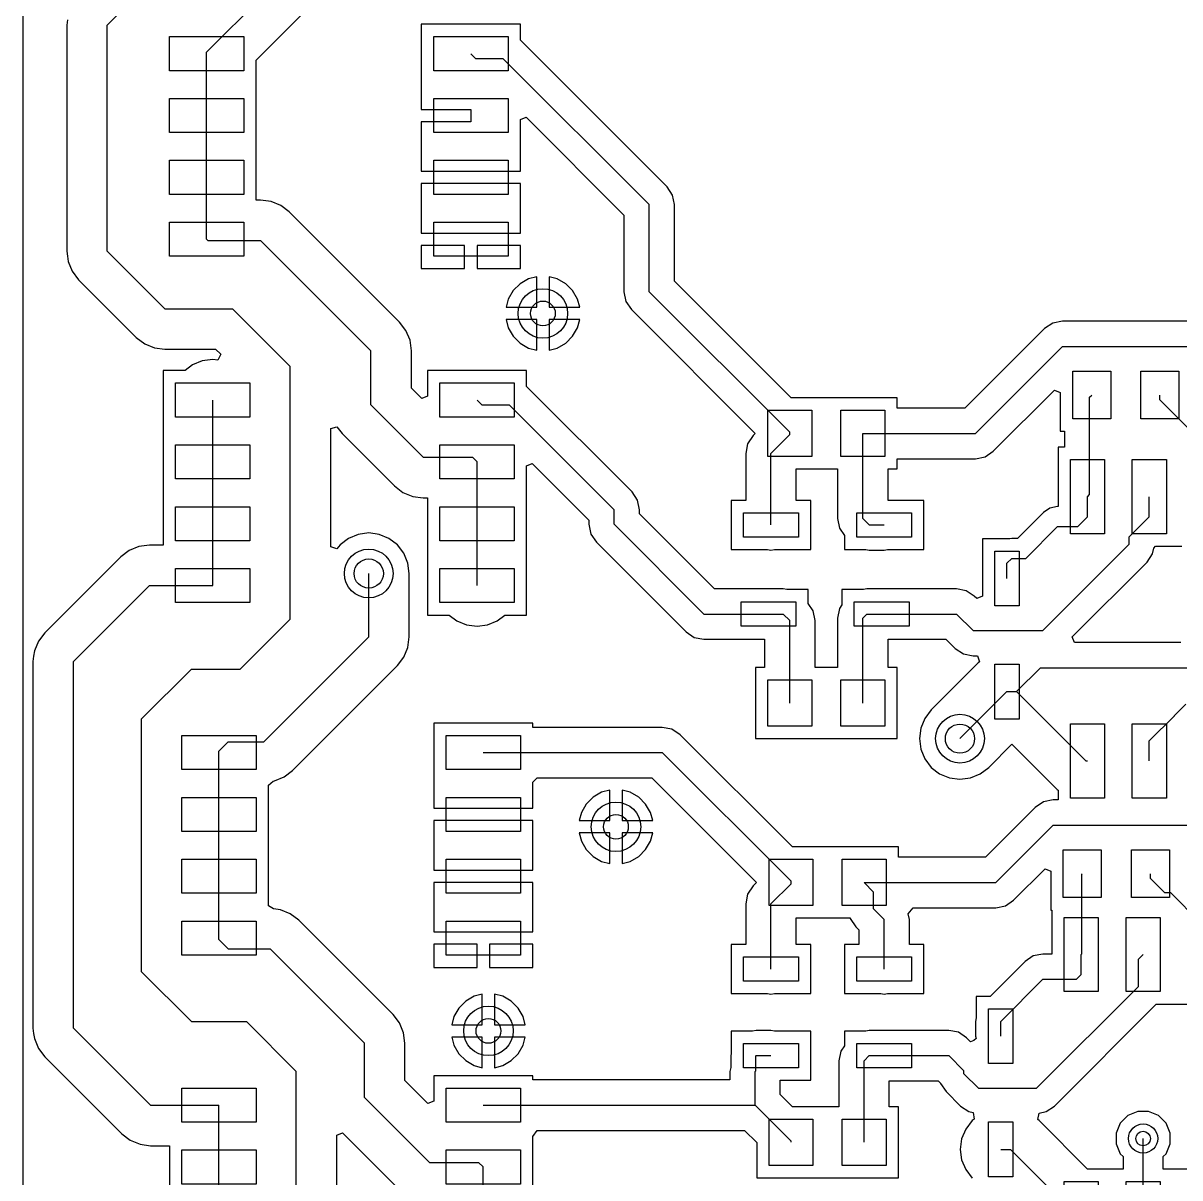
# Model space of a CAD drawing. Header units: inches. Extents: x 58 to 161, y 42 to 107.
# Drawn here: x 58.17 to 81.91, y 68.61 to 92.32 of the extents above; entities that cross this region are included whole.
import ezdxf

# ---------------------------------------------------------------- set-up
doc = ezdxf.new("R2010")
doc.units = ezdxf.units.IN
doc.layers.add('Top Layer', color=1, linetype='Continuous')
doc.layers.add('Via Holes', color=16, linetype='Continuous')

# ---------------------------------------------------------------- blocks, each defined once
blk = doc.blocks.new('RESC1608X55N_20')
at = {"layer": 'Top Layer'}
for p, q in [((-1.2, -0.475), (-1.2, 0.475)), ((-1.2, 0.475), (-0.3, 0.475)), ((-0.3, 0.475), (-0.3, -0.475)), ((0.3, -0.475), (0.3, 0.475)), ((0.3, 0.475), (1.2, 0.475)), ((1.2, 0.475), (1.2, -0.475)), ((-0.3, -0.475), (-1.2, -0.475)), ((1.2, -0.475), (0.3, -0.475))]:
    blk.add_line(p, q, dxfattribs=at)
blk = doc.blocks.new('RESC1608X55N_22')
at = {"layer": 'Top Layer'}
for p, q in [((-1.2, -0.475), (-1.2, 0.475)), ((-1.2, 0.475), (-0.3, 0.475)), ((-0.3, 0.475), (-0.3, -0.475)), ((0.3, -0.475), (0.3, 0.475)), ((0.3, 0.475), (1.2, 0.475)), ((1.2, 0.475), (1.2, -0.475)), ((-0.3, -0.475), (-1.2, -0.475)), ((1.2, -0.475), (0.3, -0.475))]:
    blk.add_line(p, q, dxfattribs=at)
blk = doc.blocks.new('RESC1608X55N_26')
at = {"layer": 'Top Layer'}
for p, q in [((-1.2, -0.475), (-1.2, 0.475)), ((-1.2, 0.475), (-0.3, 0.475)), ((-0.3, 0.475), (-0.3, -0.475)), ((0.3, -0.475), (0.3, 0.475)), ((0.3, 0.475), (1.2, 0.475)), ((1.2, 0.475), (1.2, -0.475)), ((-0.3, -0.475), (-1.2, -0.475)), ((1.2, -0.475), (0.3, -0.475))]:
    blk.add_line(p, q, dxfattribs=at)
blk = doc.blocks.new('RESC1608X55N_30')
at = {"layer": 'Top Layer'}
for p, q in [((-1.2, -0.475), (-1.2, 0.475)), ((-1.2, 0.475), (-0.3, 0.475)), ((-0.3, 0.475), (-0.3, -0.475)), ((0.3, -0.475), (0.3, 0.475)), ((0.3, 0.475), (1.2, 0.475)), ((1.2, 0.475), (1.2, -0.475)), ((-0.3, -0.475), (-1.2, -0.475)), ((1.2, -0.475), (0.3, -0.475))]:
    blk.add_line(p, q, dxfattribs=at)
blk = doc.blocks.new('SOIC127P600X175_8N_36')
at = {"layer": 'Top Layer'}
for p, q in [((-3.475, 2.255), (-1.95, 2.255)), ((-3.475, 1.555), (-3.475, 2.255)), ((-1.95, 2.255), (-1.95, 1.555)), ((1.95, 2.255), (3.475, 2.255)), ((1.95, 1.555), (1.95, 2.255)), ((3.475, 2.255), (3.475, 1.555)), ((-1.95, 1.555), (-3.475, 1.555)), ((3.475, 1.555), (1.95, 1.555)), ((-3.475, 0.985), (-1.95, 0.985)), ((-3.475, 0.285), (-3.475, 0.985)), ((-1.95, 0.985), (-1.95, 0.285)), ((1.95, 0.985), (3.475, 0.985)), ((1.95, 0.285), (1.95, 0.985)), ((3.475, 0.985), (3.475, 0.285)), ((-1.95, 0.285), (-3.475, 0.285)), ((3.475, 0.285), (1.95, 0.285)), ((-3.475, -0.285), (-1.95, -0.285)), ((-3.475, -0.985), (-3.475, -0.285)), ((-1.95, -0.285), (-1.95, -0.985)), ((1.95, -0.285), (3.475, -0.285)), ((1.95, -0.985), (1.95, -0.285)), ((3.475, -0.285), (3.475, -0.985)), ((-1.95, -0.985), (-3.475, -0.985)), ((3.475, -0.985), (1.95, -0.985)), ((-3.475, -1.555), (-1.95, -1.555)), ((-3.475, -2.255), (-3.475, -1.555)), ((-1.95, -1.555), (-1.95, -2.255)), ((1.95, -1.555), (3.475, -1.555)), ((1.95, -2.255), (1.95, -1.555)), ((3.475, -1.555), (3.475, -2.255)), ((-1.95, -2.255), (-3.475, -2.255)), ((3.475, -2.255), (1.95, -2.255))]:
    blk.add_line(p, q, dxfattribs=at)
blk = doc.blocks.new('SOIC127P600X175_8N_38')
at = {"layer": 'Top Layer'}
for p, q in [((-3.475, 2.255), (-1.95, 2.255)), ((-3.475, 1.555), (-3.475, 2.255)), ((-1.95, 2.255), (-1.95, 1.555)), ((1.95, 2.255), (3.475, 2.255)), ((1.95, 1.555), (1.95, 2.255)), ((3.475, 2.255), (3.475, 1.555)), ((-1.95, 1.555), (-3.475, 1.555)), ((3.475, 1.555), (1.95, 1.555)), ((-3.475, 0.985), (-1.95, 0.985)), ((-3.475, 0.285), (-3.475, 0.985)), ((-1.95, 0.985), (-1.95, 0.285)), ((1.95, 0.985), (3.475, 0.985)), ((1.95, 0.285), (1.95, 0.985)), ((3.475, 0.985), (3.475, 0.285)), ((-1.95, 0.285), (-3.475, 0.285)), ((3.475, 0.285), (1.95, 0.285)), ((-3.475, -0.285), (-1.95, -0.285)), ((-3.475, -0.985), (-3.475, -0.285)), ((-1.95, -0.285), (-1.95, -0.985)), ((1.95, -0.285), (3.475, -0.285)), ((1.95, -0.985), (1.95, -0.285)), ((3.475, -0.285), (3.475, -0.985)), ((-1.95, -0.985), (-3.475, -0.985)), ((3.475, -0.985), (1.95, -0.985)), ((-3.475, -1.555), (-1.95, -1.555)), ((-3.475, -2.255), (-3.475, -1.555)), ((-1.95, -1.555), (-1.95, -2.255)), ((1.95, -1.555), (3.475, -1.555)), ((1.95, -2.255), (1.95, -1.555)), ((3.475, -1.555), (3.475, -2.255)), ((-1.95, -2.255), (-3.475, -2.255)), ((3.475, -2.255), (1.95, -2.255))]:
    blk.add_line(p, q, dxfattribs=at)
blk = doc.blocks.new('SOIC127P600X175_8N_40')
at = {"layer": 'Top Layer'}
for p, q in [((-3.475, 2.255), (-1.95, 2.255)), ((-3.475, 1.555), (-3.475, 2.255)), ((-1.95, 2.255), (-1.95, 1.555)), ((1.95, 2.255), (3.475, 2.255)), ((1.95, 1.555), (1.95, 2.255)), ((3.475, 2.255), (3.475, 1.555)), ((-1.95, 1.555), (-3.475, 1.555)), ((3.475, 1.555), (1.95, 1.555)), ((-3.475, 0.985), (-1.95, 0.985)), ((-3.475, 0.285), (-3.475, 0.985)), ((-1.95, 0.985), (-1.95, 0.285)), ((1.95, 0.985), (3.475, 0.985)), ((1.95, 0.285), (1.95, 0.985)), ((3.475, 0.985), (3.475, 0.285)), ((-1.95, 0.285), (-3.475, 0.285)), ((3.475, 0.285), (1.95, 0.285)), ((-3.475, -0.285), (-1.95, -0.285)), ((-3.475, -0.985), (-3.475, -0.285)), ((-1.95, -0.285), (-1.95, -0.985)), ((1.95, -0.285), (3.475, -0.285)), ((1.95, -0.985), (1.95, -0.285)), ((3.475, -0.285), (3.475, -0.985)), ((-1.95, -0.985), (-3.475, -0.985)), ((3.475, -0.985), (1.95, -0.985)), ((-3.475, -1.555), (-1.95, -1.555)), ((-3.475, -2.255), (-3.475, -1.555)), ((-1.95, -1.555), (-1.95, -2.255)), ((1.95, -1.555), (3.475, -1.555)), ((1.95, -2.255), (1.95, -1.555)), ((3.475, -1.555), (3.475, -2.255)), ((-1.95, -2.255), (-3.475, -2.255)), ((3.475, -2.255), (1.95, -2.255))]:
    blk.add_line(p, q, dxfattribs=at)
blk = doc.blocks.new('SOIC127P600X175_8N_42')
at = {"layer": 'Top Layer'}
for p, q in [((-3.475, 2.255), (-1.95, 2.255)), ((-3.475, 1.555), (-3.475, 2.255)), ((-1.95, 2.255), (-1.95, 1.555)), ((1.95, 2.255), (3.475, 2.255)), ((1.95, 1.555), (1.95, 2.255)), ((3.475, 2.255), (3.475, 1.555)), ((-1.95, 1.555), (-3.475, 1.555)), ((3.475, 1.555), (1.95, 1.555)), ((-3.475, 0.985), (-1.95, 0.985)), ((-3.475, 0.285), (-3.475, 0.985)), ((-1.95, 0.985), (-1.95, 0.285)), ((1.95, 0.985), (3.475, 0.985)), ((1.95, 0.285), (1.95, 0.985)), ((3.475, 0.985), (3.475, 0.285)), ((-1.95, 0.285), (-3.475, 0.285)), ((3.475, 0.285), (1.95, 0.285)), ((-3.475, -0.285), (-1.95, -0.285)), ((-3.475, -0.985), (-3.475, -0.285)), ((-1.95, -0.285), (-1.95, -0.985)), ((1.95, -0.285), (3.475, -0.285)), ((1.95, -0.985), (1.95, -0.285)), ((3.475, -0.285), (3.475, -0.985)), ((-1.95, -0.985), (-3.475, -0.985)), ((3.475, -0.985), (1.95, -0.985)), ((-3.475, -1.555), (-1.95, -1.555)), ((-3.475, -2.255), (-3.475, -1.555)), ((-1.95, -1.555), (-1.95, -2.255)), ((1.95, -1.555), (3.475, -1.555)), ((1.95, -2.255), (1.95, -1.555)), ((3.475, -1.555), (3.475, -2.255)), ((-1.95, -2.255), (-3.475, -2.255)), ((3.475, -2.255), (1.95, -2.255))]:
    blk.add_line(p, q, dxfattribs=at)
blk = doc.blocks.new('SOD2713X115N_58')
at = {"layer": 'Top Layer'}
for p, q in [((-1.724, 0.25), (-0.599, 0.25)), ((-1.724, -0.25), (-1.724, 0.25)), ((-0.599, 0.25), (-0.599, -0.25)), ((0.599, 0.25), (1.724, 0.25)), ((0.599, -0.25), (0.599, 0.25)), ((1.724, 0.25), (1.724, -0.25)), ((-0.599, -0.25), (-1.724, -0.25)), ((1.724, -0.25), (0.599, -0.25))]:
    blk.add_line(p, q, dxfattribs=at)
blk = doc.blocks.new('SOD2713X115N_60')
at = {"layer": 'Top Layer'}
for p, q in [((-1.724, 0.25), (-0.599, 0.25)), ((-1.724, -0.25), (-1.724, 0.25)), ((-0.599, 0.25), (-0.599, -0.25)), ((0.599, 0.25), (1.724, 0.25)), ((0.599, -0.25), (0.599, 0.25)), ((1.724, 0.25), (1.724, -0.25)), ((-0.599, -0.25), (-1.724, -0.25)), ((1.724, -0.25), (0.599, -0.25))]:
    blk.add_line(p, q, dxfattribs=at)
blk = doc.blocks.new('SOD2713X115N_62')
at = {"layer": 'Top Layer'}
for p, q in [((-1.724, 0.25), (-0.599, 0.25)), ((-1.724, -0.25), (-1.724, 0.25)), ((-0.599, 0.25), (-0.599, -0.25)), ((0.599, 0.25), (1.724, 0.25)), ((0.599, -0.25), (0.599, 0.25)), ((1.724, 0.25), (1.724, -0.25)), ((-0.599, -0.25), (-1.724, -0.25)), ((1.724, -0.25), (0.599, -0.25))]:
    blk.add_line(p, q, dxfattribs=at)
blk = doc.blocks.new('SOD2713X115N_64')
at = {"layer": 'Top Layer'}
for p, q in [((-1.724, 0.25), (-0.599, 0.25)), ((-1.724, -0.25), (-1.724, 0.25)), ((-0.599, 0.25), (-0.599, -0.25)), ((0.599, 0.25), (1.724, 0.25)), ((0.599, -0.25), (0.599, 0.25)), ((1.724, 0.25), (1.724, -0.25)), ((-0.599, -0.25), (-1.724, -0.25)), ((1.724, -0.25), (0.599, -0.25))]:
    blk.add_line(p, q, dxfattribs=at)
blk = doc.blocks.new('SOD2713X115N_70')
at = {"layer": 'Top Layer'}
for p, q in [((-1.724, 0.25), (-0.599, 0.25)), ((-1.724, -0.25), (-1.724, 0.25)), ((-0.599, 0.25), (-0.599, -0.25)), ((0.599, 0.25), (1.724, 0.25)), ((0.599, -0.25), (0.599, 0.25)), ((1.724, 0.25), (1.724, -0.25)), ((-0.599, -0.25), (-1.724, -0.25)), ((1.724, -0.25), (0.599, -0.25))]:
    blk.add_line(p, q, dxfattribs=at)
blk = doc.blocks.new('SOD2713X115N_72')
at = {"layer": 'Top Layer'}
for p, q in [((-1.724, 0.25), (-0.599, 0.25)), ((-1.724, -0.25), (-1.724, 0.25)), ((-0.599, 0.25), (-0.599, -0.25)), ((0.599, 0.25), (1.724, 0.25)), ((0.599, -0.25), (0.599, 0.25)), ((1.724, 0.25), (1.724, -0.25)), ((-0.599, -0.25), (-1.724, -0.25)), ((1.724, -0.25), (0.599, -0.25))]:
    blk.add_line(p, q, dxfattribs=at)
blk = doc.blocks.new('CAPC1608X87N_91')
at = {"layer": 'Top Layer'}
for p, q in [((-1.09, -0.49), (-1.09, 0.49)), ((-1.09, 0.49), (-0.31, 0.49)), ((-0.31, 0.49), (-0.31, -0.49)), ((0.31, -0.49), (0.31, 0.49)), ((0.31, 0.49), (1.09, 0.49)), ((1.09, 0.49), (1.09, -0.49)), ((-0.31, -0.49), (-1.09, -0.49)), ((1.09, -0.49), (0.31, -0.49))]:
    blk.add_line(p, q, dxfattribs=at)
blk = doc.blocks.new('CAPC1608X87N_93')
at = {"layer": 'Top Layer'}
for p, q in [((-1.09, -0.49), (-1.09, 0.49)), ((-1.09, 0.49), (-0.31, 0.49)), ((-0.31, 0.49), (-0.31, -0.49)), ((0.31, -0.49), (0.31, 0.49)), ((0.31, 0.49), (1.09, 0.49)), ((1.09, 0.49), (1.09, -0.49)), ((-0.31, -0.49), (-1.09, -0.49)), ((1.09, -0.49), (0.31, -0.49))]:
    blk.add_line(p, q, dxfattribs=at)
blk = doc.blocks.new('SOIC127P600X175_8N_99')
at = {"layer": 'Top Layer'}
for p, q in [((-3.475, 2.255), (-1.95, 2.255)), ((-3.475, 1.555), (-3.475, 2.255)), ((-1.95, 2.255), (-1.95, 1.555)), ((1.95, 2.255), (3.475, 2.255)), ((1.95, 1.555), (1.95, 2.255)), ((3.475, 2.255), (3.475, 1.555)), ((-1.95, 1.555), (-3.475, 1.555)), ((3.475, 1.555), (1.95, 1.555)), ((-3.475, 0.985), (-1.95, 0.985)), ((-3.475, 0.285), (-3.475, 0.985)), ((-1.95, 0.985), (-1.95, 0.285)), ((1.95, 0.985), (3.475, 0.985)), ((1.95, 0.285), (1.95, 0.985)), ((3.475, 0.985), (3.475, 0.285)), ((-1.95, 0.285), (-3.475, 0.285)), ((3.475, 0.285), (1.95, 0.285)), ((-3.475, -0.285), (-1.95, -0.285)), ((-3.475, -0.985), (-3.475, -0.285)), ((-1.95, -0.285), (-1.95, -0.985)), ((1.95, -0.285), (3.475, -0.285)), ((1.95, -0.985), (1.95, -0.285)), ((3.475, -0.285), (3.475, -0.985)), ((-1.95, -0.985), (-3.475, -0.985)), ((3.475, -0.985), (1.95, -0.985)), ((-3.475, -1.555), (-1.95, -1.555)), ((-3.475, -2.255), (-3.475, -1.555)), ((-1.95, -1.555), (-1.95, -2.255)), ((1.95, -1.555), (3.475, -1.555)), ((1.95, -2.255), (1.95, -1.555)), ((3.475, -1.555), (3.475, -2.255)), ((-1.95, -2.255), (-3.475, -2.255)), ((3.475, -2.255), (1.95, -2.255))]:
    blk.add_line(p, q, dxfattribs=at)
blk = doc.blocks.new('SOIC127P600X175_8N_103')
at = {"layer": 'Top Layer'}
for p, q in [((-3.475, 2.255), (-1.95, 2.255)), ((-3.475, 1.555), (-3.475, 2.255)), ((-1.95, 2.255), (-1.95, 1.555)), ((1.95, 2.255), (3.475, 2.255)), ((1.95, 1.555), (1.95, 2.255)), ((3.475, 2.255), (3.475, 1.555)), ((-1.95, 1.555), (-3.475, 1.555)), ((3.475, 1.555), (1.95, 1.555)), ((-3.475, 0.985), (-1.95, 0.985)), ((-3.475, 0.285), (-3.475, 0.985)), ((-1.95, 0.985), (-1.95, 0.285)), ((1.95, 0.985), (3.475, 0.985)), ((1.95, 0.285), (1.95, 0.985)), ((3.475, 0.985), (3.475, 0.285)), ((-1.95, 0.285), (-3.475, 0.285)), ((3.475, 0.285), (1.95, 0.285)), ((-3.475, -0.285), (-1.95, -0.285)), ((-3.475, -0.985), (-3.475, -0.285)), ((-1.95, -0.285), (-1.95, -0.985)), ((1.95, -0.285), (3.475, -0.285)), ((1.95, -0.985), (1.95, -0.285)), ((3.475, -0.285), (3.475, -0.985)), ((-1.95, -0.985), (-3.475, -0.985)), ((3.475, -0.985), (1.95, -0.985)), ((-3.475, -1.555), (-1.95, -1.555)), ((-3.475, -2.255), (-3.475, -1.555)), ((-1.95, -1.555), (-1.95, -2.255)), ((1.95, -1.555), (3.475, -1.555)), ((1.95, -2.255), (1.95, -1.555)), ((3.475, -1.555), (3.475, -2.255)), ((-1.95, -2.255), (-3.475, -2.255)), ((3.475, -2.255), (1.95, -2.255))]:
    blk.add_line(p, q, dxfattribs=at)

msp = doc.modelspace()

# ---------------------------------------------------------------- linework, layer by layer
at = {"layer": 'Top Layer'}
for p, q in [((58.166, 44.907), (58.166, 104.191)), ((59.893, 92.278), (68.301, 100.686)), ((61.931, 91.724), (68.951, 98.744)), ((62.947, 91.563), (69.296, 97.912)), ((59.075, 92.386), (59.061, 92.278)), ((59.061, 92.278), (59.061, 87.642)), ((59.893, 87.642), (59.893, 92.278)), ((68.372, 92.298), (66.338, 92.298)), ((66.338, 92.298), (66.338, 91.155)), ((68.372, 91.969), (68.372, 92.298)), ((68.378, 91.964), (68.372, 91.969)), ((71.382, 88.96), (68.378, 91.964)), ((61.931, 91.694), (61.931, 91.724)), ((61.931, 90.424), (61.931, 91.694)), ((67.355, 91.694), (67.451, 91.598)), ((62.947, 91.09), (62.947, 91.563)), ((67.451, 91.598), (68.012, 91.598)), ((68.012, 91.598), (71.016, 88.594)), ((62.947, 91.09), (62.947, 91.09)), ((62.947, 89.82), (62.947, 91.028)), ((62.947, 91.028), (62.947, 91.028)), ((62.947, 91.028), (62.947, 91.09)), ((66.338, 91.155), (66.338, 91.09)), ((66.338, 91.09), (66.338, 91.09)), ((66.338, 91.09), (66.338, 91.028)), ((66.338, 91.028), (66.338, 91.028)), ((66.338, 91.028), (66.338, 90.551)), ((66.338, 90.551), (67.355, 90.551)), ((67.355, 90.551), (67.355, 90.297)), ((61.931, 89.154), (61.931, 90.424)), ((67.355, 90.297), (66.338, 90.297)), ((66.338, 90.297), (66.338, 89.885)), ((68.372, 90.34), (68.489, 90.389)), ((68.372, 89.885), (68.372, 90.34)), ((68.489, 90.389), (70.498, 88.379)), ((62.947, 89.82), (62.947, 89.82)), ((62.947, 88.688), (62.947, 89.758)), ((62.947, 89.758), (62.947, 89.758)), ((62.947, 89.758), (62.947, 89.82)), ((66.338, 89.885), (66.338, 89.82)), ((66.338, 89.82), (66.338, 89.693)), ((68.372, 89.758), (68.372, 89.885)), ((68.372, 89.693), (68.372, 89.758)), ((66.338, 89.693), (66.338, 89.281)), ((68.372, 89.281), (68.372, 89.693)), ((66.338, 89.281), (67.355, 89.281)), ((67.355, 89.281), (68.372, 89.281)), ((61.931, 87.884), (61.931, 89.154)), ((67.355, 89.027), (66.338, 89.027)), ((66.338, 89.027), (66.338, 88.615)), ((68.372, 89.027), (67.355, 89.027)), ((68.372, 88.615), (68.372, 89.027)), ((71.382, 88.96), (71.382, 88.96)), ((71.495, 88.792), (71.382, 88.96)), ((71.534, 88.594), (71.495, 88.792)), ((63.041, 88.688), (62.947, 88.688)), ((63.148, 88.673), (63.041, 88.688)), ((63.256, 88.659), (63.148, 88.673)), ((63.457, 88.576), (63.256, 88.659)), ((63.629, 88.444), (63.457, 88.576)), ((66.338, 88.615), (66.338, 88.55)), ((68.372, 88.488), (68.372, 88.615)), ((71.016, 86.806), (71.016, 88.594)), ((71.534, 87.02), (71.534, 88.594)), ((71.534, 88.594), (71.534, 88.594)), ((65.892, 86.181), (63.629, 88.444)), ((66.338, 88.55), (66.338, 88.423)), ((66.338, 88.423), (66.338, 88.011)), ((68.372, 88.423), (68.372, 88.488)), ((68.372, 88.011), (68.372, 88.423)), ((70.498, 88.379), (70.498, 86.806)), ((61.931, 87.884), (61.96, 87.855)), ((61.96, 87.855), (63.041, 87.855)), ((63.041, 87.855), (65.303, 85.592)), ((66.338, 88.011), (67.355, 88.011)), ((67.355, 88.011), (68.372, 88.011)), ((59.061, 87.642), (59.075, 87.534)), ((59.893, 87.642), (61.077, 86.458)), ((67.228, 87.757), (66.338, 87.757)), ((66.338, 87.757), (66.338, 87.28)), ((67.228, 87.28), (67.228, 87.757)), ((68.372, 87.757), (67.482, 87.757)), ((67.482, 87.757), (67.482, 87.28)), ((68.372, 87.28), (68.372, 87.757)), ((59.075, 87.534), (59.089, 87.426)), ((59.089, 87.426), (59.172, 87.226)), ((59.172, 87.226), (59.304, 87.053)), ((66.338, 87.28), (67.228, 87.28)), ((67.482, 87.28), (68.372, 87.28)), ((59.304, 87.053), (60.488, 85.869)), ((68.366, 86.97), (68.224, 86.828)), ((68.54, 87.07), (68.366, 86.97)), ((68.707, 87.115), (68.54, 87.07)), ((68.707, 86.487), (68.707, 87.115)), ((69.128, 87.07), (68.961, 87.115)), ((68.961, 87.115), (68.961, 86.487)), ((69.302, 86.97), (69.128, 87.07)), ((69.444, 86.828), (69.302, 86.97)), ((73.929, 84.625), (71.534, 87.02)), ((68.224, 86.828), (68.124, 86.654)), ((69.544, 86.654), (69.444, 86.828)), ((70.498, 86.806), (70.538, 86.607)), ((71.016, 86.806), (73.901, 83.921)), ((61.077, 86.458), (62.462, 86.458)), ((62.462, 86.458), (63.646, 85.274)), ((68.124, 86.654), (68.079, 86.487)), ((68.079, 86.487), (68.707, 86.487)), ((68.961, 86.487), (69.589, 86.487)), ((69.589, 86.487), (69.544, 86.654)), ((70.538, 86.607), (70.65, 86.439)), ((70.65, 86.439), (73.193, 83.896)), ((66.024, 86.008), (65.892, 86.181)), ((68.707, 86.233), (68.079, 86.233)), ((68.079, 86.233), (68.124, 86.066)), ((68.707, 85.605), (68.707, 86.233)), ((69.589, 86.233), (68.961, 86.233)), ((68.961, 86.233), (68.961, 85.605)), ((69.544, 86.066), (69.589, 86.233)), ((79.497, 86.2), (79.299, 86.16)), ((82.098, 86.2), (79.497, 86.2)), ((79.497, 86.2), (79.497, 86.2)), ((66.108, 85.808), (66.024, 86.008)), ((68.124, 86.066), (68.224, 85.892)), ((69.444, 85.892), (69.544, 86.066)), ((79.131, 86.048), (77.497, 84.414)), ((79.299, 86.16), (79.131, 86.048)), ((79.131, 86.048), (79.131, 86.048)), ((60.488, 85.869), (60.661, 85.737)), ((60.661, 85.737), (60.862, 85.654)), ((66.136, 85.592), (66.108, 85.808)), ((68.224, 85.892), (68.366, 85.75)), ((68.366, 85.75), (68.54, 85.65)), ((69.128, 85.65), (69.302, 85.75)), ((69.302, 85.75), (69.444, 85.892)), ((60.862, 85.654), (61.077, 85.625)), ((61.077, 85.625), (62.117, 85.625)), ((62.117, 85.625), (62.221, 85.521)), ((62.221, 85.521), (62.162, 85.401)), ((65.303, 84.481), (65.303, 85.592)), ((66.136, 84.826), (66.136, 85.592)), ((68.54, 85.65), (68.707, 85.605)), ((68.961, 85.605), (69.128, 85.65)), ((77.712, 83.896), (79.497, 85.682)), ((79.497, 85.682), (82.098, 85.682)), ((61.642, 85.303), (61.489, 85.186)), ((61.843, 85.386), (61.642, 85.303)), ((62.058, 85.415), (61.843, 85.386)), ((62.162, 85.401), (62.058, 85.415)), ((63.646, 80.08), (63.646, 85.274)), ((61.489, 85.186), (61.041, 85.186)), ((61.041, 85.186), (61.041, 83.978)), ((68.499, 85.186), (66.465, 85.186)), ((66.465, 85.186), (66.465, 84.662)), ((68.499, 84.857), (68.499, 85.186)), ((66.348, 84.613), (66.136, 84.826)), ((68.505, 84.852), (68.499, 84.857)), ((70.663, 82.694), (68.505, 84.852)), ((78.078, 83.53), (79.336, 84.788)), ((79.336, 84.788), (79.453, 84.74)), ((62.058, 83.312), (62.058, 84.582)), ((66.465, 84.662), (66.348, 84.613)), ((67.482, 84.582), (67.578, 84.486)), ((74.57, 84.625), (73.929, 84.625)), ((74.605, 84.625), (74.57, 84.625)), ((74.697, 84.625), (74.605, 84.625)), ((74.732, 84.625), (74.697, 84.625)), ((76.105, 84.625), (74.732, 84.625)), ((76.105, 84.414), (76.105, 84.625)), ((79.453, 84.74), (79.453, 83.94)), ((80.054, 84.64), (80.097, 84.684)), ((80.054, 82.639), (80.054, 84.64)), ((81.497, 84.584), (81.497, 84.684)), ((81.497, 84.584), (82.454, 83.627)), ((65.303, 84.481), (66.378, 83.406)), ((67.578, 84.486), (68.139, 84.486)), ((68.139, 84.486), (70.297, 82.328)), ((77.497, 84.414), (76.105, 84.414)), ((61.041, 83.978), (61.041, 83.978)), ((61.041, 83.978), (61.041, 83.916)), ((61.041, 83.916), (61.041, 83.916)), ((61.041, 83.916), (61.041, 82.708)), ((64.479, 83.998), (64.606, 84.034)), ((64.479, 81.568), (64.479, 83.998)), ((64.606, 84.034), (64.715, 83.892)), ((64.715, 83.892), (65.789, 82.818)), ((73.148, 83.851), (73.035, 83.683)), ((73.193, 83.896), (73.148, 83.851)), ((73.514, 83.485), (73.901, 83.871)), ((73.901, 83.896), (73.901, 83.921)), ((73.901, 83.871), (73.901, 83.896)), ((75.401, 83.896), (77.712, 83.896)), ((75.401, 82.149), (75.401, 83.896)), ((79.453, 83.94), (79.536, 83.94)), ((79.536, 83.94), (79.536, 83.612)), ((73.035, 83.683), (72.996, 83.485)), ((79.536, 83.612), (79.406, 83.612)), ((79.406, 83.612), (79.406, 82.394)), ((66.378, 83.406), (67.388, 83.406)), ((67.388, 83.406), (67.482, 83.312)), ((72.996, 83.485), (72.996, 82.521)), ((73.514, 82.017), (73.514, 83.485)), ((76.105, 83.167), (76.105, 83.378)), ((76.105, 83.378), (77.712, 83.378)), ((77.712, 83.378), (77.91, 83.418)), ((77.91, 83.418), (78.078, 83.53)), ((62.058, 82.042), (62.058, 83.312)), ((67.482, 82.042), (67.482, 83.312)), ((68.499, 83.228), (68.616, 83.277)), ((68.499, 82.708), (68.499, 83.228)), ((68.616, 83.277), (69.779, 82.114)), ((74.032, 82.521), (74.032, 83.167)), ((74.032, 83.167), (74.57, 83.167)), ((74.57, 83.167), (74.605, 83.167)), ((74.605, 83.167), (74.697, 83.167)), ((74.697, 83.167), (74.732, 83.167)), ((74.732, 83.167), (74.883, 83.167)), ((74.883, 83.167), (74.883, 82.149)), ((75.919, 82.521), (75.919, 83.167)), ((75.919, 83.167), (76.105, 83.167)), ((61.041, 82.708), (61.041, 82.708)), ((61.041, 82.708), (61.041, 82.646)), ((61.041, 82.646), (61.041, 82.646)), ((61.041, 82.646), (61.041, 81.605)), ((65.789, 82.818), (65.961, 82.685)), ((65.961, 82.685), (66.162, 82.602)), ((68.499, 82.646), (68.499, 82.708)), ((68.499, 82.708), (68.499, 82.708)), ((68.499, 81.438), (68.499, 82.646)), ((68.499, 82.646), (68.499, 82.646)), ((70.775, 82.526), (70.663, 82.694)), ((80.01, 82.595), (80.054, 82.639)), ((66.162, 82.602), (66.378, 82.574)), ((66.378, 82.574), (66.465, 82.574)), ((66.465, 82.574), (66.465, 81.438)), ((70.815, 82.328), (70.775, 82.526)), ((72.996, 82.521), (72.698, 82.521)), ((72.698, 82.521), (72.698, 81.513)), ((74.33, 82.521), (74.032, 82.521)), ((74.33, 81.513), (74.33, 82.521)), ((76.654, 82.521), (75.919, 82.521)), ((76.654, 81.513), (76.654, 82.521)), ((79.397, 82.394), (79.24, 82.363)), ((79.406, 82.394), (79.397, 82.394)), ((80.01, 82.183), (80.01, 82.595)), ((81.28, 82.183), (81.28, 82.595)), ((70.297, 82.03), (70.297, 82.328)), ((70.815, 82.244), (70.815, 82.328)), ((70.815, 82.328), (70.815, 82.328)), ((72.353, 80.706), (70.815, 82.244)), ((74.883, 82.149), (74.922, 81.951)), ((75.401, 82.149), (75.533, 82.017)), ((79.106, 82.274), (78.575, 81.742)), ((79.24, 82.363), (79.106, 82.274)), ((79.81, 81.983), (80.01, 82.183)), ((80.868, 81.771), (81.28, 82.183)), ((62.058, 80.772), (62.058, 82.042)), ((67.482, 80.772), (67.482, 82.042)), ((69.779, 82.114), (69.779, 82.03)), ((69.779, 82.03), (69.818, 81.831)), ((70.297, 82.03), (72.139, 80.188)), ((74.922, 81.951), (75.022, 81.802)), ((75.533, 82.017), (75.838, 82.017)), ((78.745, 81.331), (79.397, 81.983)), ((79.397, 81.983), (79.81, 81.983)), ((64.843, 81.741), (64.67, 81.609)), ((65.043, 81.824), (64.843, 81.741)), ((65.259, 81.852), (65.043, 81.824)), ((65.474, 81.824), (65.259, 81.852)), ((65.675, 81.741), (65.474, 81.824)), ((65.848, 81.609), (65.675, 81.741)), ((69.818, 81.831), (69.931, 81.663)), ((75.022, 81.802), (75.022, 81.513)), ((78.419, 81.734), (77.855, 81.734)), ((77.855, 81.734), (77.855, 80.553)), ((78.459, 81.742), (78.419, 81.734)), ((78.575, 81.742), (78.459, 81.742)), ((80.868, 81.622), (80.868, 81.771)), ((60.34, 81.493), (60.168, 81.361)), ((60.541, 81.576), (60.34, 81.493)), ((60.757, 81.605), (60.541, 81.576)), ((61.041, 81.605), (60.757, 81.605)), ((64.606, 81.524), (64.479, 81.568)), ((64.67, 81.609), (64.606, 81.524)), ((65.98, 81.436), (65.848, 81.609)), ((66.063, 81.235), (65.98, 81.436)), ((66.465, 81.438), (66.465, 81.438)), ((66.465, 81.438), (66.465, 81.376)), ((68.499, 81.376), (68.499, 81.438)), ((68.499, 81.438), (68.499, 81.438)), ((69.931, 81.663), (71.772, 79.822)), ((72.698, 81.513), (73.444, 81.513)), ((73.444, 81.513), (73.514, 81.499)), ((73.514, 81.499), (73.584, 81.513)), ((73.584, 81.513), (74.33, 81.513)), ((75.022, 81.513), (75.463, 81.513)), ((75.463, 81.513), (75.533, 81.499)), ((75.533, 81.499), (75.838, 81.499)), ((75.838, 81.499), (75.908, 81.513)), ((75.908, 81.513), (76.654, 81.513)), ((79.093, 79.847), (80.868, 81.622)), ((81.347, 81.424), (81.37, 81.54)), ((81.37, 81.54), (81.408, 81.578)), ((81.408, 81.578), (81.884, 81.578)), ((81.884, 81.578), (81.884, 81.578)), ((81.884, 81.578), (81.946, 81.578)), ((60.168, 81.361), (58.611, 79.804)), ((66.091, 81.02), (66.063, 81.235)), ((66.465, 81.376), (66.465, 81.376)), ((66.465, 81.376), (66.465, 80.168)), ((68.499, 80.168), (68.499, 81.376)), ((68.499, 81.376), (68.499, 81.376)), ((78.359, 81.231), (78.459, 81.331)), ((78.359, 80.918), (78.359, 81.231)), ((78.459, 81.331), (78.745, 81.331)), ((79.699, 79.721), (81.234, 81.256)), ((81.234, 81.256), (81.347, 81.424)), ((65.259, 79.717), (65.259, 81.02)), ((66.091, 79.717), (66.091, 81.02)), ((59.2, 79.215), (60.757, 80.772)), ((60.757, 80.772), (62.058, 80.772)), ((73.768, 80.706), (72.353, 80.706)), ((73.838, 80.692), (73.768, 80.706)), ((74.28, 80.692), (73.838, 80.692)), ((74.28, 80.402), (74.28, 80.692)), ((75.413, 80.692), (74.971, 80.692)), ((74.971, 80.692), (74.971, 80.377)), ((75.483, 80.706), (75.413, 80.692)), ((77.322, 80.706), (75.483, 80.706)), ((77.52, 80.666), (77.322, 80.706)), ((77.688, 80.554), (77.52, 80.666)), ((77.738, 80.505), (77.688, 80.554)), ((77.855, 80.553), (77.738, 80.505)), ((74.379, 80.253), (74.28, 80.402)), ((74.419, 80.055), (74.379, 80.253)), ((74.922, 80.304), (74.883, 80.106)), ((74.971, 80.377), (74.922, 80.304)), ((62.623, 79.057), (63.646, 80.08)), ((66.465, 80.168), (66.913, 80.168)), ((66.913, 80.168), (67.066, 80.051)), ((67.066, 80.051), (67.267, 79.968)), ((67.697, 79.968), (67.898, 80.051)), ((67.898, 80.051), (68.051, 80.168)), ((68.051, 80.168), (68.499, 80.168)), ((72.139, 80.188), (73.463, 80.188)), ((73.463, 80.188), (73.768, 80.188)), ((73.768, 80.188), (73.901, 80.055)), ((73.901, 78.359), (73.901, 80.055)), ((74.419, 79.088), (74.419, 80.055)), ((74.883, 80.106), (74.883, 79.088)), ((75.401, 80.106), (75.483, 80.188)), ((75.401, 78.359), (75.401, 80.106)), ((75.483, 80.188), (75.787, 80.188)), ((75.787, 80.188), (77.322, 80.188)), ((77.322, 80.188), (77.662, 79.847)), ((58.611, 79.804), (58.479, 79.632)), ((67.267, 79.968), (67.482, 79.939)), ((67.482, 79.939), (67.697, 79.968)), ((71.772, 79.822), (71.94, 79.709)), ((77.662, 79.847), (79.093, 79.847)), ((58.479, 79.632), (58.396, 79.431)), ((63.106, 77.564), (65.259, 79.717)), ((66.063, 79.502), (66.091, 79.717)), ((71.94, 79.709), (72.139, 79.67)), ((72.139, 79.67), (72.139, 79.67)), ((72.139, 79.67), (73.383, 79.67)), ((73.383, 79.67), (73.383, 79.088)), ((75.919, 79.088), (75.919, 79.67)), ((75.919, 79.67), (77.107, 79.67)), ((77.107, 79.67), (77.296, 79.481)), ((79.748, 79.603), (79.699, 79.721)), ((81.927, 79.603), (79.748, 79.603)), ((58.382, 79.323), (58.367, 79.215)), ((58.396, 79.431), (58.382, 79.323)), ((65.848, 79.129), (65.98, 79.301)), ((65.98, 79.301), (66.063, 79.502)), ((77.296, 79.481), (77.464, 79.369)), ((77.464, 79.369), (77.662, 79.33)), ((77.662, 79.33), (77.753, 79.33)), ((77.753, 79.33), (77.796, 79.203)), ((58.367, 79.215), (58.367, 71.686)), ((59.2, 71.686), (59.2, 79.215)), ((63.695, 76.976), (65.848, 79.129)), ((73.383, 79.088), (73.197, 79.088)), ((73.197, 79.088), (73.197, 77.63)), ((74.605, 79.088), (74.419, 79.088)), ((74.697, 79.088), (74.605, 79.088)), ((74.605, 79.088), (74.605, 79.088)), ((74.883, 79.088), (74.697, 79.088)), ((74.697, 79.088), (74.697, 79.088)), ((76.105, 79.088), (75.919, 79.088)), ((76.105, 77.63), (76.105, 79.088)), ((77.77, 79.183), (76.805, 78.218)), ((77.796, 79.203), (77.77, 79.183)), ((78.557, 78.594), (79.048, 79.085)), ((79.048, 79.085), (82.141, 79.085)), ((60.597, 78.035), (61.62, 79.057)), ((61.62, 79.057), (62.623, 79.057)), ((77.394, 77.629), (78.359, 78.594)), ((78.359, 78.594), (78.557, 78.594)), ((78.557, 78.594), (79.98, 77.171)), ((76.805, 78.218), (76.673, 78.045)), ((81.796, 78.101), (82.033, 78.337)), ((60.597, 72.841), (60.597, 78.035)), ((68.626, 77.947), (66.592, 77.947)), ((66.592, 77.947), (66.592, 76.804)), ((68.626, 77.861), (68.626, 77.947)), ((76.673, 78.045), (76.59, 77.844)), ((81.28, 77.583), (81.796, 78.099)), ((81.796, 78.099), (81.796, 78.101)), ((71.284, 77.861), (68.626, 77.861)), ((71.482, 77.822), (71.284, 77.861)), ((71.65, 77.709), (71.482, 77.822)), ((73.954, 75.405), (71.65, 77.709)), ((76.59, 77.844), (76.561, 77.629)), ((62.185, 77.373), (62.376, 77.564)), ((62.376, 77.564), (63.106, 77.564)), ((73.197, 77.63), (74.605, 77.63)), ((74.605, 77.63), (74.605, 77.63)), ((74.605, 77.63), (74.697, 77.63)), ((74.697, 77.63), (74.697, 77.63)), ((74.697, 77.63), (76.105, 77.63)), ((76.561, 77.629), (76.59, 77.413)), ((76.59, 77.413), (76.673, 77.212)), ((77.983, 77.04), (78.458, 77.515)), ((78.458, 77.515), (79.391, 76.582)), ((81.28, 77.171), (81.28, 77.583)), ((62.185, 77.343), (62.185, 77.373)), ((62.185, 76.073), (62.185, 77.343)), ((67.609, 77.343), (71.284, 77.343)), ((71.284, 77.343), (73.926, 74.701)), ((76.673, 77.212), (76.805, 77.04)), ((79.98, 77.171), (80.01, 77.171)), ((63.522, 76.843), (63.695, 76.976)), ((76.805, 77.04), (76.977, 76.908)), ((77.81, 76.908), (77.983, 77.04)), ((63.201, 76.677), (63.295, 76.757)), ((63.295, 76.757), (63.322, 76.76)), ((63.322, 76.76), (63.522, 76.843)), ((66.592, 76.804), (66.592, 76.739)), ((66.592, 76.739), (66.592, 76.612)), ((68.626, 76.735), (68.715, 76.825)), ((68.626, 76.677), (68.626, 76.735)), ((68.715, 76.825), (71.069, 76.825)), ((71.069, 76.825), (73.219, 74.676)), ((76.977, 76.908), (77.178, 76.825)), ((77.178, 76.825), (77.394, 76.796)), ((77.394, 76.796), (77.609, 76.825)), ((77.609, 76.825), (77.81, 76.908)), ((63.201, 75.469), (63.201, 76.677)), ((66.592, 76.612), (66.592, 76.2)), ((68.626, 76.612), (68.626, 76.677)), ((68.626, 76.2), (68.626, 76.612)), ((70.038, 76.529), (69.865, 76.429)), ((70.206, 76.574), (70.038, 76.529)), ((70.206, 75.946), (70.206, 76.574)), ((70.627, 76.529), (70.46, 76.574)), ((70.46, 76.574), (70.46, 75.946)), ((70.8, 76.429), (70.627, 76.529)), ((79.391, 76.582), (79.406, 76.571)), ((79.406, 76.571), (79.406, 76.37)), ((69.723, 76.287), (69.623, 76.113)), ((69.865, 76.429), (69.723, 76.287)), ((70.942, 76.287), (70.8, 76.429)), ((71.043, 76.113), (70.942, 76.287)), ((78.939, 76.218), (77.915, 75.194)), ((79.107, 76.33), (78.939, 76.218)), ((79.305, 76.37), (79.107, 76.33)), ((79.406, 76.37), (79.305, 76.37)), ((62.185, 74.803), (62.185, 76.073)), ((66.592, 76.2), (67.609, 76.2)), ((67.609, 76.2), (68.626, 76.2)), ((69.623, 76.113), (69.578, 75.946)), ((71.087, 75.946), (71.043, 76.113)), ((67.609, 75.946), (66.592, 75.946)), ((66.592, 75.946), (66.592, 75.534)), ((68.626, 75.946), (67.609, 75.946)), ((68.626, 75.534), (68.626, 75.946)), ((69.578, 75.946), (70.206, 75.946)), ((70.46, 75.946), (71.087, 75.946)), ((78.129, 74.676), (79.305, 75.852)), ((79.305, 75.852), (82.238, 75.852)), ((66.592, 75.534), (66.592, 75.469)), ((68.626, 75.407), (68.626, 75.534)), ((70.206, 75.692), (69.578, 75.692)), ((69.578, 75.692), (69.623, 75.525)), ((69.623, 75.525), (69.723, 75.351)), ((70.206, 75.064), (70.206, 75.692)), ((71.087, 75.692), (70.46, 75.692)), ((70.46, 75.692), (70.46, 75.064)), ((70.942, 75.351), (71.043, 75.525)), ((71.043, 75.525), (71.087, 75.692)), ((63.201, 75.469), (63.201, 75.469)), ((63.201, 74.199), (63.201, 75.407)), ((63.201, 75.407), (63.201, 75.407)), ((63.201, 75.407), (63.201, 75.469)), ((66.592, 75.469), (66.592, 75.342)), ((66.592, 75.342), (66.592, 74.93)), ((68.626, 75.342), (68.626, 75.407)), ((68.626, 74.93), (68.626, 75.342)), ((69.723, 75.351), (69.865, 75.209)), ((70.8, 75.209), (70.942, 75.351)), ((74.595, 75.405), (73.954, 75.405)), ((74.63, 75.405), (74.595, 75.405)), ((74.722, 75.405), (74.63, 75.405)), ((74.757, 75.405), (74.722, 75.405)), ((76.13, 75.405), (74.757, 75.405)), ((76.13, 75.194), (76.13, 75.405)), ((69.865, 75.209), (70.038, 75.109)), ((70.038, 75.109), (70.206, 75.064)), ((70.46, 75.064), (70.627, 75.109)), ((70.627, 75.109), (70.8, 75.209)), ((77.915, 75.194), (76.13, 75.194)), ((62.185, 73.533), (62.185, 74.803)), ((66.592, 74.93), (67.609, 74.93)), ((67.609, 74.93), (68.626, 74.93)), ((78.495, 74.31), (79.144, 74.958)), ((79.144, 74.958), (79.261, 74.91)), ((79.261, 74.91), (79.261, 74.11)), ((79.894, 74.843), (79.905, 74.854)), ((79.894, 73.208), (79.894, 74.843)), ((81.305, 74.754), (81.305, 74.854)), ((67.609, 74.676), (66.592, 74.676)), ((66.592, 74.676), (66.592, 74.264)), ((68.626, 74.676), (67.609, 74.676)), ((68.626, 74.264), (68.626, 74.676)), ((73.148, 74.605), (73.035, 74.437)), ((73.219, 74.676), (73.148, 74.605)), ((73.514, 74.239), (73.926, 74.651)), ((73.926, 74.676), (73.926, 74.701)), ((73.926, 74.651), (73.926, 74.676)), ((75.426, 74.676), (78.129, 74.676)), ((75.426, 74.676), (75.622, 74.48)), ((81.305, 74.754), (81.592, 74.468)), ((73.035, 74.437), (72.996, 74.239)), ((75.622, 74.134), (75.622, 74.48)), ((81.592, 74.468), (81.713, 74.468)), ((81.713, 74.468), (82.327, 73.854)), ((63.302, 74.135), (63.201, 74.199)), ((63.449, 74.116), (63.302, 74.135)), ((63.649, 74.033), (63.449, 74.116)), ((66.592, 74.264), (66.592, 74.199)), ((66.592, 74.199), (66.592, 74.072)), ((68.626, 74.137), (68.626, 74.264)), ((68.626, 74.072), (68.626, 74.137)), ((72.996, 74.239), (72.996, 73.402)), ((73.514, 72.898), (73.514, 74.239)), ((75.622, 74.134), (75.838, 73.918)), ((76.333, 74.031), (76.43, 74.158)), ((76.43, 74.158), (78.129, 74.158)), ((78.129, 74.158), (78.327, 74.197)), ((78.327, 74.197), (78.495, 74.31)), ((79.261, 74.11), (79.279, 74.11)), ((79.279, 74.11), (79.279, 73.206)), ((63.822, 73.9), (63.649, 74.033)), ((65.759, 71.963), (63.822, 73.9)), ((66.592, 74.072), (66.592, 73.66)), ((68.626, 73.66), (68.626, 74.072)), ((74.032, 73.402), (74.032, 73.947)), ((74.032, 73.947), (74.595, 73.947)), ((74.595, 73.947), (74.63, 73.947)), ((74.63, 73.947), (74.722, 73.947)), ((74.722, 73.947), (74.757, 73.947)), ((74.757, 73.947), (75.141, 73.947)), ((75.141, 73.947), (75.143, 73.936)), ((75.143, 73.936), (75.256, 73.768)), ((75.838, 72.898), (75.838, 73.918)), ((76.356, 73.918), (76.333, 74.031)), ((76.356, 73.402), (76.356, 73.918)), ((66.592, 73.66), (67.609, 73.66)), ((67.609, 73.66), (68.626, 73.66)), ((75.256, 73.768), (75.32, 73.703)), ((75.32, 73.703), (75.32, 73.402)), ((62.185, 73.503), (62.185, 73.533)), ((62.185, 73.503), (62.376, 73.312)), ((67.482, 73.406), (66.592, 73.406)), ((66.592, 73.406), (66.592, 72.929)), ((67.482, 72.929), (67.482, 73.406)), ((68.626, 73.406), (67.736, 73.406)), ((67.736, 73.406), (67.736, 72.929)), ((68.626, 72.929), (68.626, 73.406)), ((72.996, 73.402), (72.698, 73.402)), ((72.698, 73.402), (72.698, 72.394)), ((74.33, 73.402), (74.032, 73.402)), ((74.33, 72.394), (74.33, 73.402)), ((75.32, 73.402), (75.022, 73.402)), ((75.022, 73.402), (75.022, 72.394)), ((76.654, 73.402), (76.356, 73.402)), ((76.654, 72.394), (76.654, 73.402)), ((62.376, 73.312), (63.233, 73.312)), ((63.233, 73.312), (65.17, 71.375)), ((78.898, 73.167), (78.73, 73.055)), ((79.096, 73.206), (78.898, 73.167)), ((79.279, 73.206), (79.096, 73.206)), ((79.883, 73.197), (79.894, 73.208)), ((79.883, 72.785), (79.883, 73.197)), ((81.057, 73.101), (81.153, 73.197)), ((66.592, 72.929), (67.482, 72.929)), ((67.736, 72.929), (68.626, 72.929)), ((78.73, 73.055), (78.012, 72.336)), ((81.057, 72.54), (81.057, 73.101)), ((60.597, 72.841), (61.62, 71.818)), ((78.232, 71.824), (79.096, 72.689)), ((79.096, 72.689), (79.787, 72.689)), ((79.787, 72.689), (79.883, 72.785)), ((78.966, 70.449), (81.057, 72.54)), ((67.249, 72.238), (67.107, 72.096)), ((67.422, 72.338), (67.249, 72.238)), ((67.589, 72.383), (67.422, 72.338)), ((67.589, 71.755), (67.589, 72.383)), ((68.011, 72.338), (67.843, 72.383)), ((67.843, 72.383), (67.843, 71.755)), ((68.184, 72.238), (68.011, 72.338)), ((68.326, 72.096), (68.184, 72.238)), ((72.698, 72.394), (73.444, 72.394)), ((73.444, 72.394), (73.514, 72.38)), ((73.514, 72.38), (73.584, 72.394)), ((73.584, 72.394), (74.33, 72.394)), ((75.022, 72.394), (75.768, 72.394)), ((75.768, 72.394), (75.838, 72.38)), ((75.838, 72.38), (75.908, 72.394)), ((75.908, 72.394), (76.654, 72.394)), ((78.012, 72.336), (77.728, 72.336)), ((77.728, 72.336), (77.728, 71.895)), ((79.333, 70.083), (81.423, 72.174)), ((81.423, 72.174), (81.428, 72.18)), ((81.428, 72.18), (81.757, 72.18)), ((81.757, 72.18), (81.757, 72.18)), ((81.757, 72.18), (81.819, 72.18)), ((81.819, 72.18), (81.884, 72.18)), ((81.819, 72.18), (81.819, 72.18)), ((81.884, 72.18), (83.027, 72.18)), ((65.891, 71.791), (65.759, 71.963)), ((67.107, 72.096), (67.006, 71.922)), ((68.426, 71.922), (68.326, 72.096)), ((61.62, 71.818), (62.75, 71.818)), ((62.75, 71.818), (63.773, 70.796)), ((65.974, 71.59), (65.891, 71.791)), ((67.006, 71.922), (66.962, 71.755)), ((66.962, 71.755), (67.589, 71.755)), ((67.843, 71.755), (68.471, 71.755)), ((68.471, 71.755), (68.426, 71.922)), ((77.728, 71.895), (77.714, 71.824)), ((77.714, 71.824), (77.714, 71.52)), ((78.232, 71.52), (78.232, 71.824)), ((58.367, 71.686), (58.382, 71.578)), ((58.382, 71.578), (58.396, 71.471)), ((58.396, 71.471), (58.479, 71.27)), ((59.2, 71.686), (60.782, 70.104)), ((66.003, 71.375), (65.974, 71.59)), ((67.589, 71.501), (66.962, 71.501)), ((66.962, 71.501), (67.006, 71.334)), ((67.589, 70.873), (67.589, 71.501)), ((68.471, 71.501), (67.843, 71.501)), ((67.843, 71.501), (67.843, 70.873)), ((68.426, 71.334), (68.471, 71.501)), ((73.139, 71.624), (72.698, 71.624)), ((72.698, 71.624), (72.698, 71.166)), ((73.21, 71.638), (73.139, 71.624)), ((73.514, 71.638), (73.21, 71.638)), ((73.584, 71.624), (73.514, 71.638)), ((74.33, 71.624), (73.584, 71.624)), ((74.33, 70.616), (74.33, 71.624)), ((75.463, 71.624), (75.022, 71.624)), ((75.022, 71.624), (75.022, 71.322)), ((75.533, 71.638), (75.463, 71.624)), ((77.162, 71.638), (75.533, 71.638)), ((77.361, 71.599), (77.162, 71.638)), ((77.529, 71.486), (77.361, 71.599)), ((77.613, 71.402), (77.529, 71.486)), ((77.724, 71.471), (77.68, 71.43)), ((77.714, 71.52), (77.724, 71.471)), ((58.479, 71.27), (58.611, 71.097)), ((65.17, 70.263), (65.17, 71.375)), ((66.003, 70.608), (66.003, 71.375)), ((67.006, 71.334), (67.107, 71.16)), ((68.326, 71.16), (68.426, 71.334)), ((75.022, 71.322), (74.947, 71.211)), ((77.68, 71.43), (77.613, 71.402)), ((58.611, 71.097), (60.193, 69.515)), ((67.107, 71.16), (67.249, 71.018)), ((67.249, 71.018), (67.422, 70.918)), ((68.011, 70.918), (68.184, 71.018)), ((68.184, 71.018), (68.326, 71.16)), ((72.698, 71.166), (72.688, 71.116)), ((72.688, 71.116), (72.688, 70.878)), ((73.206, 71.116), (73.21, 71.12)), ((73.206, 70.811), (73.206, 71.116)), ((73.21, 71.12), (73.514, 71.12)), ((74.947, 71.211), (74.908, 71.013)), ((74.908, 71.013), (74.908, 70.071)), ((75.426, 71.013), (75.533, 71.12)), ((75.426, 69.342), (75.426, 71.013)), ((75.533, 71.12), (75.838, 71.12)), ((75.838, 71.12), (77.162, 71.12)), ((77.162, 71.12), (77.474, 70.808)), ((63.773, 64.675), (63.773, 70.796)), ((67.422, 70.918), (67.589, 70.873)), ((67.843, 70.873), (68.011, 70.918)), ((72.688, 70.878), (72.671, 70.795)), ((72.671, 70.795), (72.671, 70.622)), ((73.189, 70.795), (73.206, 70.811)), ((73.189, 70.104), (73.189, 70.795)), ((77.474, 70.747), (77.474, 70.808)), ((66.475, 70.135), (66.003, 70.608)), ((68.626, 70.708), (66.592, 70.708)), ((66.592, 70.708), (66.592, 70.184)), ((68.626, 70.622), (68.626, 70.708)), ((72.671, 70.622), (68.626, 70.622)), ((73.707, 70.319), (73.707, 70.616)), ((73.707, 70.616), (74.33, 70.616)), ((75.944, 70.071), (75.944, 70.602)), ((75.944, 70.602), (76.948, 70.602)), ((76.948, 70.602), (76.994, 70.556)), ((76.994, 70.556), (76.995, 70.549)), ((76.995, 70.549), (77.108, 70.381)), ((77.474, 70.747), (77.772, 70.449)), ((73.954, 70.071), (73.707, 70.319)), ((77.108, 70.381), (77.405, 70.083)), ((77.772, 70.449), (78.966, 70.449)), ((60.782, 70.104), (62.185, 70.104)), ((62.185, 68.834), (62.185, 70.104)), ((65.17, 70.263), (66.505, 68.928)), ((66.592, 70.184), (66.475, 70.135)), ((67.609, 70.104), (73.189, 70.104)), ((73.189, 70.104), (73.926, 69.367)), ((74.63, 70.071), (73.954, 70.071)), ((74.722, 70.071), (74.63, 70.071)), ((74.63, 70.071), (74.63, 70.071)), ((74.908, 70.071), (74.722, 70.071)), ((74.722, 70.071), (74.722, 70.071)), ((76.13, 70.071), (75.944, 70.071)), ((76.13, 68.613), (76.13, 70.071)), ((77.405, 70.083), (77.405, 70.083)), ((77.405, 70.083), (77.573, 69.971)), ((79.165, 69.971), (79.333, 70.083)), ((77.573, 69.971), (77.662, 69.953)), ((77.688, 69.819), (77.643, 69.785)), ((77.662, 69.953), (77.688, 69.819)), ((78.989, 69.808), (79.021, 69.942)), ((79.018, 69.785), (78.989, 69.808)), ((79.021, 69.942), (79.165, 69.971)), ((80.839, 69.888), (80.683, 69.732)), ((81.043, 69.972), (80.839, 69.888)), ((81.263, 69.972), (81.043, 69.972)), ((81.467, 69.888), (81.263, 69.972)), ((81.623, 69.732), (81.467, 69.888)), ((68.626, 69.459), (68.717, 69.586)), ((68.717, 69.586), (72.974, 69.586)), ((72.974, 69.586), (73.222, 69.339)), ((77.511, 69.612), (77.428, 69.411)), ((77.643, 69.785), (77.511, 69.612)), ((80.014, 68.789), (79.018, 69.785)), ((80.683, 69.732), (80.599, 69.528)), ((81.707, 69.528), (81.623, 69.732)), ((60.193, 69.515), (60.366, 69.383)), ((60.366, 69.383), (60.567, 69.3)), ((64.606, 69.484), (64.723, 69.533)), ((64.606, 65.02), (64.606, 69.484)), ((64.723, 69.533), (65.916, 68.34)), ((68.626, 69.438), (68.626, 69.459)), ((68.626, 69.373), (68.626, 69.438)), ((68.626, 69.438), (68.626, 69.438)), ((68.626, 68.23), (68.626, 69.373)), ((73.222, 69.339), (73.222, 68.613)), ((73.926, 69.342), (73.926, 69.367)), ((77.428, 69.411), (77.399, 69.196)), ((80.599, 69.528), (80.599, 69.308)), ((81.153, 67.773), (81.153, 69.418)), ((81.707, 69.308), (81.707, 69.528)), ((60.567, 69.3), (60.782, 69.271)), ((60.782, 69.271), (61.168, 69.271)), ((61.168, 69.271), (61.168, 68.23)), ((77.399, 69.196), (77.428, 68.981)), ((78.232, 69.196), (78.43, 69.196)), ((78.43, 69.196), (79.853, 67.773)), ((80.599, 69.308), (80.683, 69.104)), ((80.683, 69.104), (80.741, 69.047)), ((81.565, 69.047), (81.623, 69.104)), ((81.623, 69.104), (81.707, 69.308)), ((66.505, 68.928), (67.515, 68.928)), ((67.515, 68.928), (67.609, 68.834)), ((77.428, 68.981), (77.511, 68.78)), ((80.741, 69.047), (80.741, 68.789)), ((81.565, 68.789), (81.565, 69.047)), ((62.185, 67.564), (62.185, 68.834)), ((67.609, 67.564), (67.609, 68.834)), ((73.222, 68.613), (74.63, 68.613)), ((74.63, 68.613), (74.63, 68.613)), ((74.63, 68.613), (74.722, 68.613)), ((74.722, 68.613), (74.722, 68.613)), ((74.722, 68.613), (76.13, 68.613)), ((77.511, 68.78), (77.643, 68.607)), ((80.422, 68.789), (80.014, 68.789)), ((80.487, 68.789), (80.422, 68.789)), ((80.549, 68.789), (80.487, 68.789)), ((80.487, 68.789), (80.487, 68.789)), ((80.549, 68.789), (80.549, 68.789)), ((80.741, 68.789), (80.549, 68.789)), ((81.757, 68.789), (81.565, 68.789)), ((81.819, 68.789), (81.757, 68.789)), ((81.757, 68.789), (81.757, 68.789)), ((81.819, 68.789), (81.819, 68.789)), ((82.444, 68.789), (81.819, 68.789))]:
    msp.add_line(p, q, dxfattribs=at)
for centre, radius in [((68.834, 86.36), 0.508), ((65.259, 81.02), 0.5), ((77.394, 77.629), 0.5), ((70.333, 75.819), 0.508), ((67.716, 71.628), 0.508), ((81.153, 69.418), 0.3)]:
    msp.add_circle(centre, radius, dxfattribs=at)
at = {"layer": 'Via Holes'}
for centre, radius in [((68.834, 86.36), 0.254), ((65.259, 81.02), 0.3), ((77.394, 77.629), 0.3), ((70.333, 75.819), 0.254), ((67.716, 71.628), 0.254), ((81.153, 69.418), 0.15)]:
    msp.add_circle(centre, radius, dxfattribs=at)

# ---------------------------------------------------------------- block references
for name, p, rotation in [('SOIC127P600X175_8N_42', (64.643, 89.789), 180), ('CAPC1608X87N_93', (80.797, 84.684), 180), ('SOIC127P600X175_8N_40', (64.77, 82.677), 180), ('RESC1608X55N_26', (74.651, 83.896), 180), ('SOIC127P600X175_8N_103', (81.915, 79.883), 90), ('SOD2713X115N_62', (74.676, 82.017), 180), ('SOD2713X115N_72', (78.359, 79.756), 270), ('SOD2713X115N_64', (74.625, 80.188), 180), ('RESC1608X55N_30', (74.651, 78.359), 180), ('SOIC127P600X175_8N_38', (64.897, 75.438), 180), ('CAPC1608X87N_91', (80.605, 74.854), 180), ('RESC1608X55N_20', (74.676, 74.676), 180), ('SOIC127P600X175_8N_99', (81.788, 70.485), 90), ('SOD2713X115N_58', (74.676, 72.898), 180), ('SOD2713X115N_70', (78.232, 70.358), 270), ('SOD2713X115N_60', (74.676, 71.12), 180), ('SOIC127P600X175_8N_36', (64.897, 68.199), 180), ('RESC1608X55N_22', (74.676, 69.342), 180)]:
    msp.add_blockref(name, p, dxfattribs=dict(rotation=rotation))

doc.saveas('drawing.dxf')
